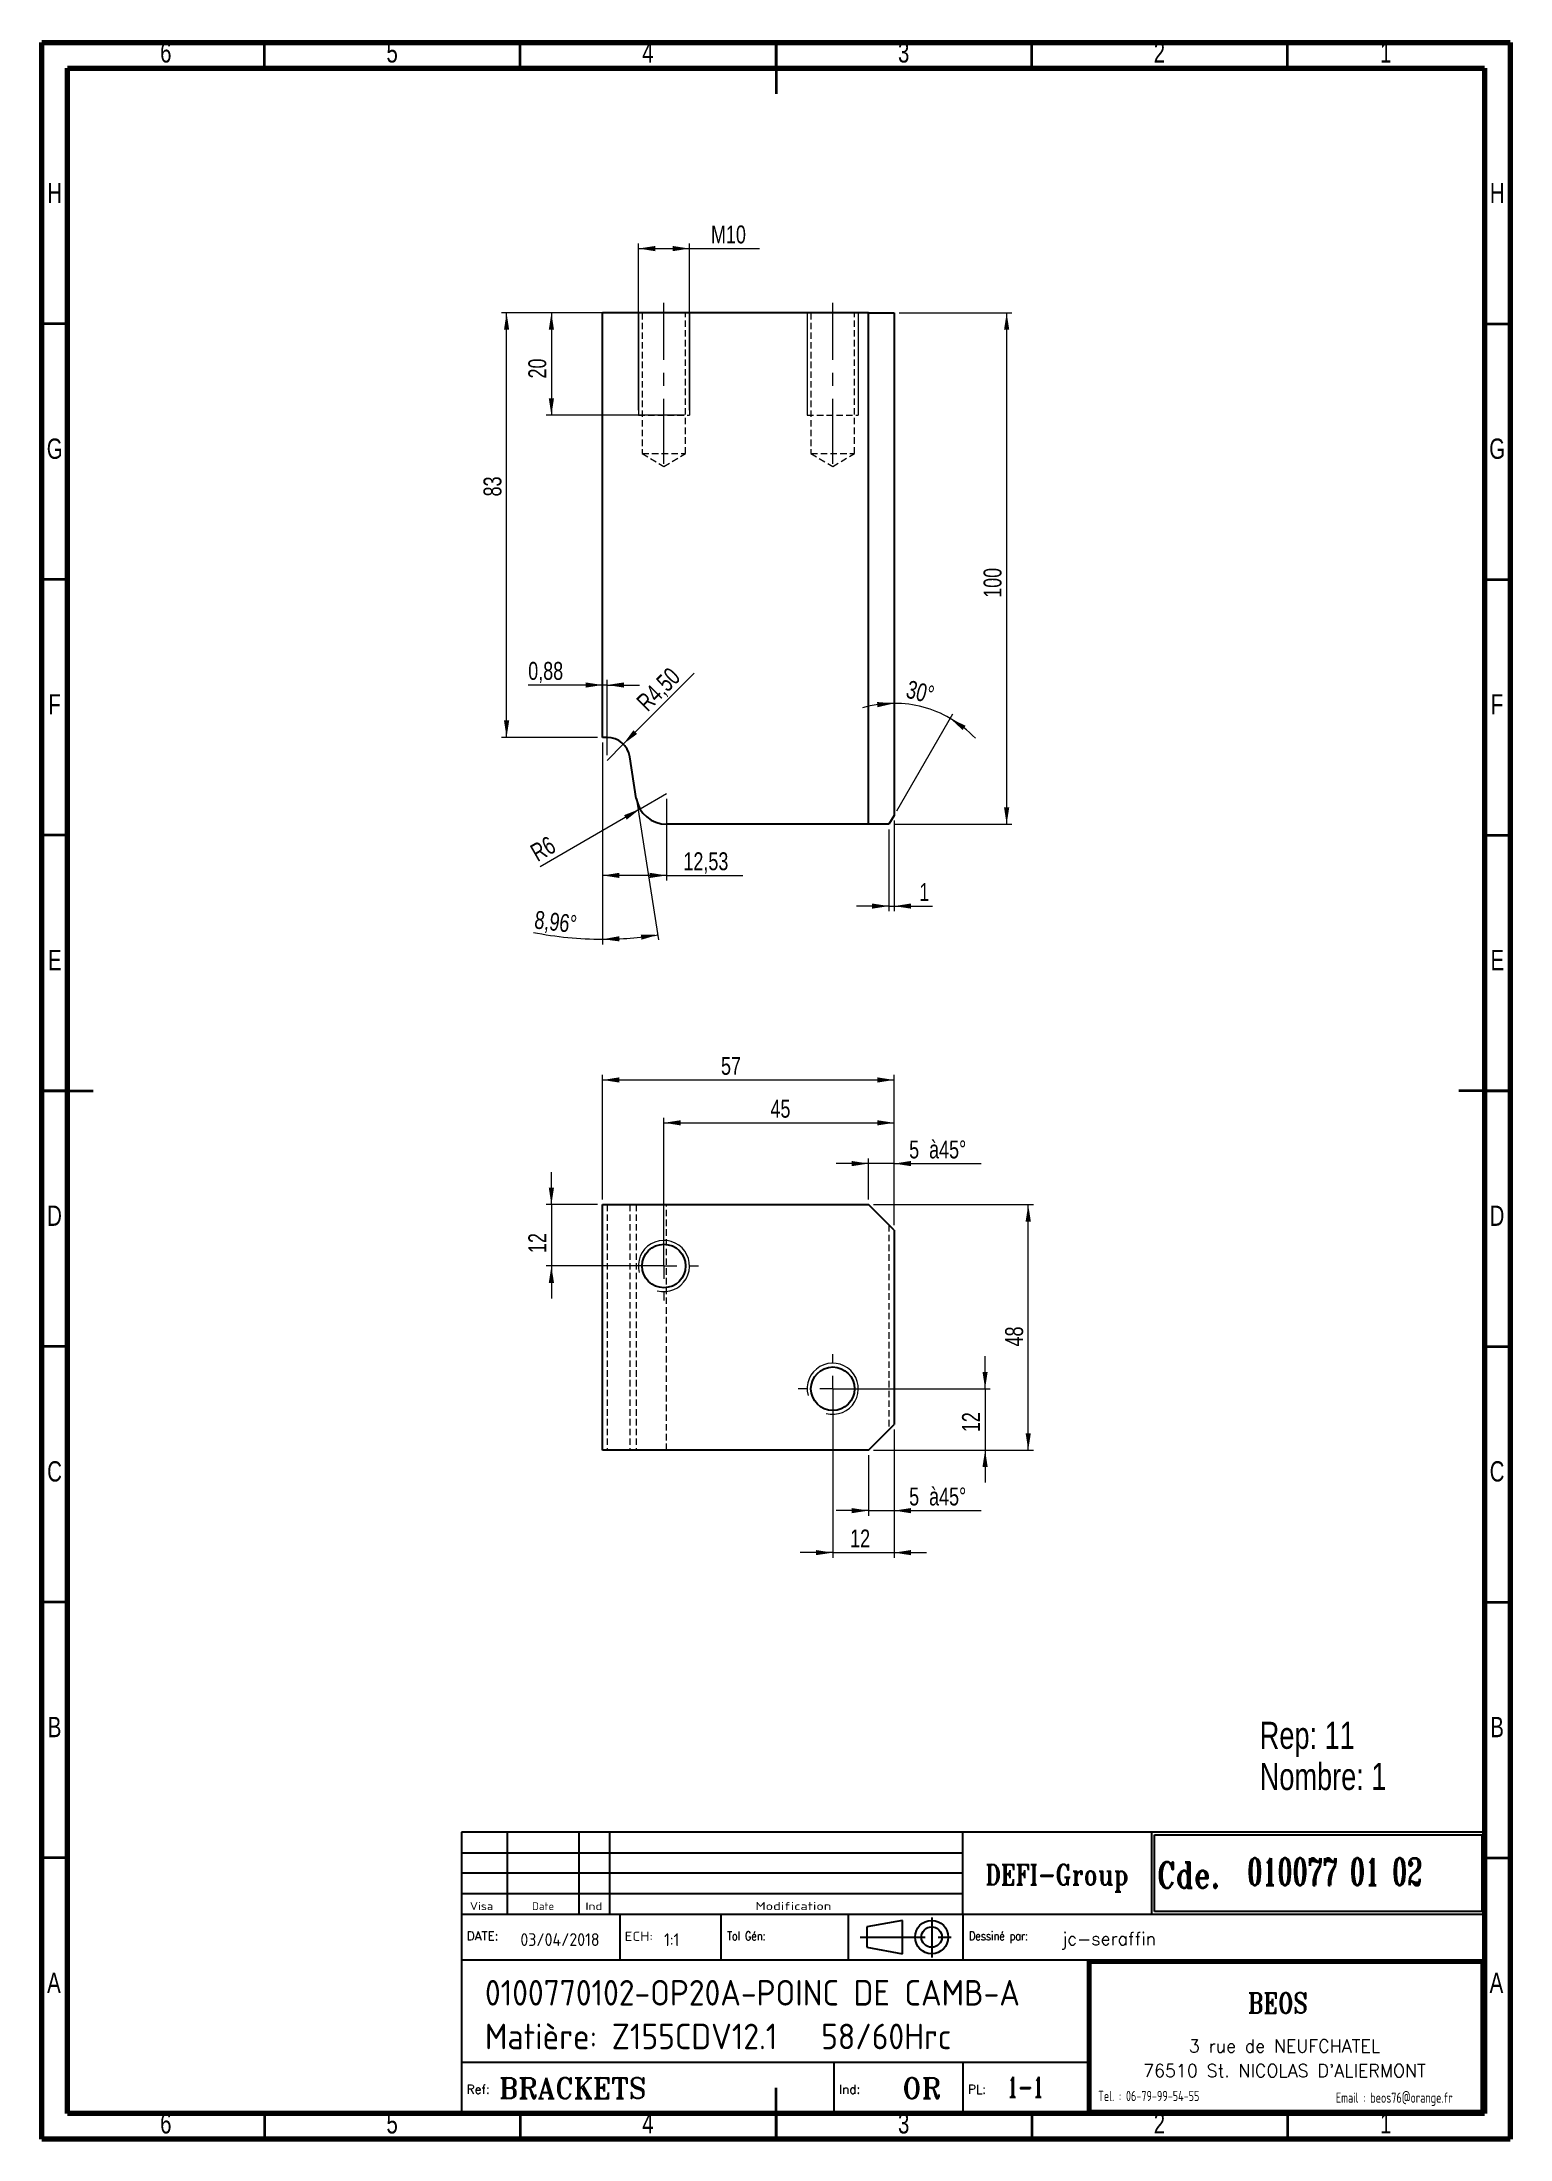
# Model space of a CAD drawing. Header units: millimetres. Extents: x 5 to 292, y 5 to 415.
import ezdxf

# ---------------------------------------------------------------- set-up
doc = ezdxf.new("R2010")
doc.units = ezdxf.units.MM
doc.linetypes.add('CENTERX2', pattern=[20.32, 12.7, -2.54, 2.54, -2.54])
doc.linetypes.add('HIDDEN', pattern=[1.905, 1.27, -0.635])
doc.layers.add('DIMENSIONS', color=176, linetype='Continuous')
doc.styles.add('SLDTEXTSTYLE0', font='TXT', dxfattribs={"width": 0.75})
doc.styles.add('SLDTEXTSTYLE1', font='ISOCP')
doc.styles.add('SLDTEXTSTYLE10', font='ISOCP', dxfattribs={"width": 1.147311})
doc.styles.add('SLDTEXTSTYLE11', font='ISOCP', dxfattribs={"width": 1.385904})
doc.styles.add('SLDTEXTSTYLE12', font='ISOCP', dxfattribs={"width": 1.246461})
doc.styles.add('SLDTEXTSTYLE13', font='ROMAND')
doc.styles.add('SLDTEXTSTYLE2', font='ROMANT', dxfattribs={"width": 0.8})
doc.styles.add('SLDTEXTSTYLE3', font='ISOCP', dxfattribs={"width": 0.8})
doc.styles.add('SLDTEXTSTYLE4', font='ROMANS', dxfattribs={"width": 0.8})
doc.styles.add('SLDTEXTSTYLE5', font='ROMANT')
doc.styles.add('SLDTEXTSTYLE6', font='ROMANS')
doc.styles.add('SLDTEXTSTYLE7', font='ROMANT', dxfattribs={"width": 0.65})
doc.styles.add('SLDTEXTSTYLE8', font='ISOCP', dxfattribs={"width": 1.446157})
doc.styles.add('SLDTEXTSTYLE9', font='ISOCP', dxfattribs={"width": 1.294402})
doc.dimstyles.new('SLDDIMSTYLE0', dxfattribs={"dimtxt": 3.5, "dimasz": 3.302, "dimexe": 0, "dimexo": 0.0625, "dimgap": 0.875, "dimtad": 1, "dimrnd": 1e-09, "dimzin": 12, "dimdsep": 46, "dimtxsty": 'SLDTEXTSTYLE0', "dimsah": 1, "dimcen": 0.09, "dimadec": 0, "dimazin": 3, "dimtfac": 1, "dimtofl": 0, "dimtmove": 0, "dimatfit": 3, "dimfxl": 1, "dimfrac": 2, "dimtolj": 1, "dimtzin": 12, "dimarcsym": 0})
doc.dimstyles.new('SLDDIMSTYLE1', dxfattribs={"dimtxt": 3.5, "dimasz": 3.302, "dimexe": 0, "dimexo": 0.0625, "dimgap": 0.875, "dimtad": 1, "dimrnd": 1e-09, "dimzin": 12, "dimdsep": 46, "dimtxsty": 'SLDTEXTSTYLE0', "dimsah": 1, "dimcen": 0.09, "dimadec": 0, "dimazin": 3, "dimtfac": 1, "dimtmove": 0, "dimatfit": 0, "dimfxl": 1, "dimfrac": 2, "dimtolj": 1, "dimtzin": 12, "dimarcsym": 0})
doc.dimstyles.new('SLDDIMSTYLE2', dxfattribs={"dimtxt": 3.5, "dimasz": 3.302, "dimexe": 0, "dimexo": 0.0625, "dimgap": 0.875, "dimtad": 1, "dimrnd": 1e-09, "dimzin": 12, "dimdsep": 46, "dimtxsty": 'SLDTEXTSTYLE0', "dimsah": 1, "dimcen": 0, "dimadec": 0, "dimazin": 3, "dimtfac": 1, "dimtofl": 0, "dimtmove": 0, "dimatfit": 3, "dimfxl": 1, "dimfrac": 2, "dimtolj": 1, "dimtzin": 12, "dimarcsym": 0})
doc.dimstyles.new('SLDDIMSTYLE3', dxfattribs={"dimtxt": 3.5, "dimasz": 3.302, "dimexe": 0, "dimexo": 0.0625, "dimgap": 0.875, "dimtad": 1, "dimdec": 4, "dimzin": 12, "dimdsep": 46, "dimtxsty": 'SLDTEXTSTYLE0', "dimsah": 1, "dimcen": 0.09, "dimazin": 3, "dimtfac": 1, "dimtofl": 0, "dimtmove": 0, "dimatfit": 3, "dimfxl": 1, "dimfrac": 2, "dimtolj": 1, "dimtzin": 12, "dimarcsym": 0})
doc.dimstyles.new('SLDDIMSTYLE4', dxfattribs={"dimtxt": 3.5, "dimasz": 3.302, "dimexe": 0, "dimexo": 0.0625, "dimgap": 0.875, "dimtad": 1, "dimrnd": 1e-09, "dimdsep": 46, "dimtxsty": 'SLDTEXTSTYLE0', "dimsah": 1, "dimcen": 0.09, "dimadec": 0, "dimazin": 2, "dimtfac": 1, "dimtmove": 0, "dimatfit": 0, "dimfxl": 1, "dimfrac": 2, "dimtolj": 1, "dimtzin": 12, "dimarcsym": 0})

# ---------------------------------------------------------------- blocks, each defined once
blk = doc.blocks.new('SW_NOTE_0')
at = {"color": 0, "linetype": 'Continuous', "lineweight": 0, "char_height": 5.292, "attachment_point": 1, "style": 'SLDTEXTSTYLE0'}
for s, insert in [('Rep: 11', (0, 6.82)), ('Nombre: 1', (0, -1.23))]:
    blk.add_mtext(s, dxfattribs=dict(at, insert=insert))
blk = doc.blocks.new('_D')
at = {"color": 7, "linetype": 'Continuous', "lineweight": 18}
for p, q in [((121.59, 343.12), (121.59, 375.71)), ((121.59, 374.71), (131.59, 374.71)), ((131.59, 343.12), (131.59, 375.71)), ((131.59, 374.71), (145.25, 374.71))]:
    blk.add_line(p, q, dxfattribs=at)
for points in [[(121.59, 374.71), (124.89, 374.2), (124.89, 375.22)], [(131.59, 374.71), (128.29, 375.22), (128.29, 374.2)]]:
    blk.add_solid(points, dxfattribs=at)
at = {"color": 7, "linetype": 'Continuous', "lineweight": 18, "insert": (135.79, 379.22), "char_height": 3.5, "attachment_point": 1, "style": 'SLDTEXTSTYLE0'}
blk.add_mtext('M10', dxfattribs=at)
blk = doc.blocks.new('_D_1')
at = {"color": 7, "linetype": 'Continuous', "lineweight": 18}
for p, q in [((130.59, 362.12), (103.59, 362.12)), ((104.59, 362.12), (104.59, 342.12)), ((130.59, 342.12), (103.59, 342.12))]:
    blk.add_line(p, q, dxfattribs=at)
for points in [[(104.59, 362.12), (104.08, 358.82), (105.1, 358.82)], [(104.59, 342.12), (105.1, 345.43), (104.08, 345.43)]]:
    blk.add_solid(points, dxfattribs=at)
at = {"color": 7, "linetype": 'Continuous', "lineweight": 18, "insert": (100.08, 349.3), "char_height": 3.5, "attachment_point": 1, "rotation": 90, "style": 'SLDTEXTSTYLE0'}
blk.add_mtext('20', dxfattribs=at)
blk = doc.blocks.new('_D_2')
at = {"color": 7, "linetype": 'Continuous', "lineweight": 18}
for p, q in [((113.59, 362.12), (94.83, 362.12)), ((95.83, 279.12), (95.83, 362.12)), ((113.59, 279.12), (94.83, 279.12))]:
    blk.add_line(p, q, dxfattribs=at)
for points in [[(95.83, 362.12), (95.32, 358.82), (96.34, 358.82)], [(95.83, 279.12), (96.34, 282.43), (95.32, 282.43)]]:
    blk.add_solid(points, dxfattribs=at)
at = {"color": 7, "linetype": 'Continuous', "lineweight": 18, "insert": (91.32, 326.24), "char_height": 3.5, "attachment_point": 1, "rotation": 90, "style": 'SLDTEXTSTYLE0'}
blk.add_mtext('83', dxfattribs=at)
blk = doc.blocks.new('_D_3')
at = {"color": 7, "linetype": 'Continuous', "lineweight": 18}
for q in [(132.53, 291.68), (115.47, 274.62)]:
    blk.add_line((118.65, 277.81), q, dxfattribs=at)
blk.add_solid([(118.65, 277.81), (121.34, 279.78), (120.62, 280.5)], dxfattribs=at)
at = {"color": 7, "linetype": 'Continuous', "lineweight": 18, "insert": (120.95, 286.45), "char_height": 3.5, "attachment_point": 1, "rotation": 45, "style": 'SLDTEXTSTYLE0'}
blk.add_mtext('R4,50', dxfattribs=at)
blk = doc.blocks.new('_D_4')
at = {"color": 7, "linetype": 'Continuous', "lineweight": 18}
for p, q in [((114.59, 278.12), (114.59, 238.64)), ((121.35, 266.2), (125.56, 239.5))]:
    blk.add_line(p, q, dxfattribs=at)
for start, end in [(258.7662, 270), (270, 278.9601)]:
    blk.add_arc((114.59, 309.09), 69.44, start, end, dxfattribs=at)
for points in [[(114.59, 239.64), (117.9, 239.22), (117.88, 240.23)], [(125.4, 240.49), (122.06, 240.56), (122.2, 239.55)]]:
    blk.add_solid(points, dxfattribs=at)
at = {"color": 7, "linetype": 'Continuous', "lineweight": 18, "insert": (101.55, 245.25), "char_height": 3.5, "attachment_point": 1, "rotation": 353.2611, "style": 'SLDTEXTSTYLE0'}
blk.add_mtext('8,96°', dxfattribs=at)
blk = doc.blocks.new('_D_5')
at = {"color": 7, "linetype": 'Continuous', "lineweight": 18}
for q in [(127.12, 268.12), (102.37, 253.83)]:
    blk.add_line((121.92, 265.12), q, dxfattribs=at)
blk.add_solid([(121.92, 265.12), (118.81, 263.91), (119.32, 263.03)], dxfattribs=at)
at = {"color": 7, "linetype": 'Continuous', "lineweight": 18, "insert": (100.12, 257.73), "char_height": 3.5, "attachment_point": 1, "rotation": 30, "style": 'SLDTEXTSTYLE0'}
blk.add_mtext('R6', dxfattribs=at)
blk = doc.blocks.new('_D_6')
at = {"color": 7, "linetype": 'Continuous', "lineweight": 18}
for p, q in [((171.59, 262.86), (171.59, 245.12)), ((170.59, 261.12), (170.59, 245.12)), ((170.59, 246.12), (164.24, 246.12)), ((170.59, 246.12), (171.59, 246.12)), ((171.59, 246.12), (179.11, 246.12))]:
    blk.add_line(p, q, dxfattribs=at)
for points in [[(170.59, 246.12), (167.29, 246.63), (167.29, 245.62)], [(171.59, 246.12), (174.89, 245.62), (174.89, 246.63)]]:
    blk.add_solid(points, dxfattribs=at)
at = {"color": 7, "linetype": 'Continuous', "lineweight": 18, "insert": (176.53, 250.64), "char_height": 3.5, "attachment_point": 1, "style": 'SLDTEXTSTYLE0'}
blk.add_mtext('1', dxfattribs=at)
blk = doc.blocks.new('_D_7')
at = {"color": 7, "linetype": 'Continuous', "lineweight": 18}
blk.add_line((172.09, 264.72), (183.04, 283.7), dxfattribs=at)
for start, end in [(90, 106.4578), (60, 90), (43.5422, 60)]:
    blk.add_arc((171.59, 263.86), 21.91, start, end, dxfattribs=at)
for points in [[(171.59, 285.77), (168.26, 286.03), (168.33, 285.01)], [(182.54, 282.83), (184.99, 280.55), (185.56, 281.39)]]:
    blk.add_solid(points, dxfattribs=at)
at = {"color": 7, "linetype": 'Continuous', "lineweight": 18, "insert": (174.56, 290.34), "char_height": 3.5, "attachment_point": 1, "rotation": 346.0007, "style": 'SLDTEXTSTYLE0'}
blk.add_mtext('30°', dxfattribs=at)
blk = doc.blocks.new('_D_8')
at = {"color": 7, "linetype": 'Continuous', "lineweight": 18}
for p, q in [((172.59, 362.12), (194.59, 362.12)), ((193.59, 362.12), (193.59, 262.12)), ((171.59, 262.12), (194.59, 262.12))]:
    blk.add_line(p, q, dxfattribs=at)
for points in [[(193.59, 362.12), (193.08, 358.82), (194.1, 358.82)], [(193.59, 262.12), (194.1, 265.43), (193.08, 265.43)]]:
    blk.add_solid(points, dxfattribs=at)
at = {"color": 7, "linetype": 'Continuous', "lineweight": 18, "insert": (189.08, 306.41), "char_height": 3.5, "attachment_point": 1, "rotation": 90, "style": 'SLDTEXTSTYLE0'}
blk.add_mtext('100', dxfattribs=at)
blk = doc.blocks.new('_D_9')
at = {"color": 7, "linetype": 'Continuous', "lineweight": 18}
for p, q in [((114.59, 289.36), (100.06, 289.36)), ((115.47, 289.36), (114.59, 289.36)), ((115.47, 275.62), (115.47, 290.36)), ((115.47, 289.36), (121.82, 289.36))]:
    blk.add_line(p, q, dxfattribs=at)
for points in [[(114.59, 289.36), (111.29, 289.86), (111.29, 288.85)], [(115.47, 289.36), (118.77, 288.85), (118.77, 289.86)]]:
    blk.add_solid(points, dxfattribs=at)
at = {"color": 7, "linetype": 'Continuous', "lineweight": 18, "insert": (100.06, 293.87), "char_height": 3.5, "attachment_point": 1, "style": 'SLDTEXTSTYLE0'}
blk.add_mtext('0,88', dxfattribs=at)
blk = doc.blocks.new('_D_10')
at = {"color": 7, "linetype": 'Continuous', "lineweight": 18}
for p, q in [((114.59, 278.12), (114.59, 251.12)), ((127.12, 267.12), (127.12, 251.12)), ((127.12, 252.12), (114.59, 252.12)), ((127.12, 252.12), (142.04, 252.12))]:
    blk.add_line(p, q, dxfattribs=at)
for points in [[(114.59, 252.12), (117.89, 251.62), (117.89, 252.63)], [(127.12, 252.12), (123.82, 252.63), (123.82, 251.62)]]:
    blk.add_solid(points, dxfattribs=at)
at = {"color": 7, "linetype": 'Continuous', "lineweight": 18, "insert": (130.4, 256.64), "char_height": 3.5, "attachment_point": 1, "style": 'SLDTEXTSTYLE0'}
blk.add_mtext('12,53', dxfattribs=at)
blk = doc.blocks.new('_D_11')
at = {"color": 7, "linetype": 'Continuous', "lineweight": 18}
for p, q in [((126.59, 176.74), (126.59, 204.74)), ((126.59, 203.74), (171.59, 203.74)), ((171.59, 183.74), (171.59, 204.74))]:
    blk.add_line(p, q, dxfattribs=at)
for points in [[(126.59, 203.74), (129.89, 203.23), (129.89, 204.25)], [(171.59, 203.74), (168.29, 204.25), (168.29, 203.23)]]:
    blk.add_solid(points, dxfattribs=at)
at = {"color": 7, "linetype": 'Continuous', "lineweight": 18, "insert": (147.41, 208.25), "char_height": 3.5, "attachment_point": 1, "style": 'SLDTEXTSTYLE0'}
blk.add_mtext('45', dxfattribs=at)
blk = doc.blocks.new('_D_12')
at = {"color": 7, "linetype": 'Continuous', "lineweight": 18}
for p, q in [((159.59, 150.74), (159.59, 118.68)), ((171.59, 143.74), (171.59, 118.68)), ((159.59, 119.68), (153.24, 119.68)), ((159.59, 119.68), (171.59, 119.68)), ((171.59, 119.68), (177.94, 119.68))]:
    blk.add_line(p, q, dxfattribs=at)
for points in [[(159.59, 119.68), (156.29, 120.19), (156.29, 119.18)], [(171.59, 119.68), (174.89, 119.18), (174.89, 120.19)]]:
    blk.add_solid(points, dxfattribs=at)
at = {"color": 7, "linetype": 'Continuous', "lineweight": 18, "insert": (162.99, 124.2), "char_height": 3.5, "attachment_point": 1, "style": 'SLDTEXTSTYLE0'}
blk.add_mtext('12', dxfattribs=at)
blk = doc.blocks.new('_D_13')
at = {"color": 7, "linetype": 'Continuous', "lineweight": 18}
for p, q in [((167.59, 187.74), (198.81, 187.74)), ((197.81, 139.74), (197.81, 187.74)), ((167.59, 139.74), (198.81, 139.74))]:
    blk.add_line(p, q, dxfattribs=at)
for points in [[(197.81, 187.74), (197.3, 184.44), (198.32, 184.44)], [(197.81, 139.74), (198.32, 143.04), (197.3, 143.04)]]:
    blk.add_solid(points, dxfattribs=at)
at = {"color": 7, "linetype": 'Continuous', "lineweight": 18, "insert": (193.3, 160), "char_height": 3.5, "attachment_point": 1, "rotation": 90, "style": 'SLDTEXTSTYLE0'}
blk.add_mtext('48', dxfattribs=at)
blk = doc.blocks.new('_D_14')
at = {"color": 7, "linetype": 'Continuous', "lineweight": 18}
for p, q in [((189.38, 151.74), (189.38, 158.09)), ((160.59, 151.74), (190.38, 151.74)), ((189.38, 151.74), (189.38, 139.74)), ((167.59, 139.74), (190.38, 139.74)), ((189.38, 139.74), (189.38, 133.39))]:
    blk.add_line(p, q, dxfattribs=at)
for points in [[(189.38, 151.74), (189.88, 155.04), (188.87, 155.04)], [(189.38, 139.74), (188.87, 136.44), (189.88, 136.44)]]:
    blk.add_solid(points, dxfattribs=at)
at = {"color": 7, "linetype": 'Continuous', "lineweight": 18, "insert": (184.87, 143.24), "char_height": 3.5, "attachment_point": 1, "rotation": 90, "style": 'SLDTEXTSTYLE0'}
blk.add_mtext('12', dxfattribs=at)
blk = doc.blocks.new('_D_15')
at = {"color": 7, "linetype": 'Continuous', "lineweight": 18}
for p, q in [((104.59, 187.74), (104.59, 194.09)), ((113.59, 187.74), (103.59, 187.74)), ((104.59, 187.74), (104.59, 175.74)), ((125.59, 175.74), (103.59, 175.74)), ((104.59, 175.74), (104.59, 169.39))]:
    blk.add_line(p, q, dxfattribs=at)
for points in [[(104.59, 187.74), (105.1, 191.04), (104.08, 191.04)], [(104.59, 175.74), (104.08, 172.44), (105.1, 172.44)]]:
    blk.add_solid(points, dxfattribs=at)
at = {"color": 7, "linetype": 'Continuous', "lineweight": 18, "insert": (100.08, 178.27), "char_height": 3.5, "attachment_point": 1, "rotation": 90, "style": 'SLDTEXTSTYLE0'}
blk.add_mtext('12', dxfattribs=at)
blk = doc.blocks.new('_D_16')
at = {"color": 7, "linetype": 'Continuous', "lineweight": 18}
for p, q in [((166.59, 195.77), (160.24, 195.77)), ((166.59, 188.74), (166.59, 196.77)), ((171.59, 195.77), (166.59, 195.77)), ((171.59, 183.74), (171.59, 196.77)), ((171.59, 195.77), (188.64, 195.77))]:
    blk.add_line(p, q, dxfattribs=at)
for points in [[(166.59, 195.77), (163.29, 196.28), (163.29, 195.26)], [(171.59, 195.77), (174.89, 195.26), (174.89, 196.28)]]:
    blk.add_solid(points, dxfattribs=at)
at = {"color": 7, "linetype": 'Continuous', "lineweight": 18, "char_height": 3.5, "attachment_point": 1, "style": 'SLDTEXTSTYLE0'}
for s, insert in [('5', (174.53, 200.28)), ('à45°', (178.43, 200.28))]:
    blk.add_mtext(s, dxfattribs=dict(at, insert=insert))
blk = doc.blocks.new('_D_17')
at = {"color": 7, "linetype": 'Continuous', "lineweight": 18}
for p, q in [((171.59, 143.74), (171.59, 126.9)), ((166.59, 138.74), (166.59, 126.9)), ((166.59, 127.9), (160.24, 127.9)), ((166.59, 127.9), (171.59, 127.9)), ((171.59, 127.9), (188.64, 127.9))]:
    blk.add_line(p, q, dxfattribs=at)
for points in [[(166.59, 127.9), (163.29, 128.4), (163.29, 127.39)], [(171.59, 127.9), (174.89, 127.39), (174.89, 128.4)]]:
    blk.add_solid(points, dxfattribs=at)
at = {"color": 7, "linetype": 'Continuous', "lineweight": 18, "char_height": 3.5, "attachment_point": 1, "style": 'SLDTEXTSTYLE0'}
for s, insert in [('5', (174.53, 132.41)), ('à45°', (178.43, 132.41))]:
    blk.add_mtext(s, dxfattribs=dict(at, insert=insert))
blk = doc.blocks.new('_D_18')
at = {"color": 7, "linetype": 'Continuous', "lineweight": 18}
for p, q in [((114.59, 188.74), (114.59, 213.12)), ((114.59, 212.12), (171.59, 212.12)), ((171.59, 183.74), (171.59, 213.12))]:
    blk.add_line(p, q, dxfattribs=at)
for points in [[(114.59, 212.12), (117.89, 211.61), (117.89, 212.63)], [(171.59, 212.12), (168.29, 212.63), (168.29, 211.61)]]:
    blk.add_solid(points, dxfattribs=at)
at = {"color": 7, "linetype": 'Continuous', "lineweight": 18, "insert": (137.75, 216.63), "char_height": 3.5, "attachment_point": 1, "style": 'SLDTEXTSTYLE0'}
blk.add_mtext('57', dxfattribs=at)
blk = doc.blocks.new('SW_CENTERMARKSYMBOL_0')
at = {"color": 0, "linetype": 'Continuous', "lineweight": 0}
for p, q in [((0, 5), (0, 6.75)), ((-5, 0), (-6.75, 0)), ((0, 0), (-2.5, 0)), ((0, 0), (0, 2.5)), ((0, 0), (0, -2.5)), ((0, 0), (2.5, 0)), ((5, 0), (6.75, 0)), ((0, -5), (0, -6.75))]:
    blk.add_line(p, q, dxfattribs=at)
blk = doc.blocks.new('SW_CENTERMARKSYMBOL_1')
at = {"color": 0, "linetype": 'Continuous', "lineweight": 0}
for p, q in [((0, 5), (0, 6.75)), ((-5, 0), (-6.75, 0)), ((0, 0), (-2.5, 0)), ((0, 0), (0, 2.5)), ((0, 0), (0, -2.5)), ((0, 0), (2.5, 0)), ((5, 0), (6.75, 0)), ((0, -5), (0, -6.75))]:
    blk.add_line(p, q, dxfattribs=at)

msp = doc.modelspace()

# ---------------------------------------------------------------- linework, layer by layer
at = {"color": 7, "linetype": 'Continuous', "lineweight": 70}
for p, q in [((5, 5), (5, 415)), ((5, 415), (292, 415)), ((292, 415), (292, 5)), ((10, 10), (10, 410)), ((10, 410), (287, 410)), ((287, 410), (287, 10)), ((287, 10), (10, 10)), ((292, 5), (5, 5))]:
    msp.add_line(p, q, dxfattribs=at)
at = {"color": 7, "linetype": 'Continuous', "lineweight": 35}
for p, q in [((48.5, 410), (48.5, 415)), ((98.5, 410), (98.5, 415)), ((148.5, 415.001), (148.5, 404.999)), ((148.5, 410), (148.5, 415)), ((198.5, 410), (198.5, 415)), ((248.5, 410), (248.5, 415)), ((10, 360), (5, 360)), ((287, 360), (292, 360)), ((10, 310), (5, 310)), ((287, 310), (292, 310)), ((10, 260), (5, 260)), ((287, 260), (292, 260)), ((4.999, 210), (15.001, 210)), ((10, 210), (5, 210)), ((292.001, 210), (281.999, 210)), ((287, 210), (292, 210)), ((10, 160), (5, 160)), ((287, 160), (292, 160)), ((10, 110), (5, 110)), ((287, 110), (292, 110)), ((10, 60), (5, 60)), ((287, 60), (292, 60)), ((148.5, 4.999), (148.5, 15.001)), ((48.5, 10), (48.5, 5)), ((98.5, 10), (98.5, 5)), ((148.5, 10), (148.5, 5)), ((198.5, 10), (198.5, 5)), ((248.5, 10), (248.5, 5))]:
    msp.add_line(p, q, dxfattribs=at)
at = {"color": 7, "linetype": 'Continuous', "lineweight": 25}
for p, q in [((166.58826, 362.12469), (114.58826, 362.12469)), ((114.58826, 279.12469), (114.58826, 362.12469)), ((166.58826, 262.12469), (166.58826, 362.12469)), ((166.58826, 362.12469), (171.58826, 362.12469)), ((171.58826, 362.12469), (171.58826, 263.85675)), ((115.46641, 279.12469), (114.58826, 279.12469)), ((121.19419, 267.19022), (119.9115, 275.32555)), ((171.58826, 263.85675), (170.58826, 262.12469)), ((166.58826, 262.12469), (127.12098, 262.12469)), ((170.58826, 262.12469), (166.58826, 262.12469)), ((114.58826, 187.73839), (166.58826, 187.73839)), ((114.58826, 139.73839), (114.58826, 187.73839)), ((171.58826, 182.73839), (166.58826, 187.73839)), ((171.58826, 182.73839), (171.58826, 144.73839)), ((166.58826, 139.73839), (171.58826, 144.73839)), ((166.58826, 139.73839), (114.58826, 139.73839))]:
    msp.add_line(p, q, dxfattribs=at)
at = {"color": 7, "linetype": 'Continuous', "lineweight": 18}
for p, q in [((121.58826, 362.12469), (121.58826, 342.12469)), ((131.58826, 362.12469), (131.58826, 342.12469)), ((154.58826, 362.12469), (154.58826, 342.12469)), ((164.58826, 362.12469), (164.58826, 342.12469))]:
    msp.add_line(p, q, dxfattribs=at)
at = {"color": 7, "linetype": 'HIDDEN', "lineweight": 18}
for p, q in [((122.33826, 362.12469), (122.33826, 334.62469)), ((130.83826, 334.62469), (130.83826, 362.12469)), ((155.33826, 362.12469), (155.33826, 334.62469)), ((163.83826, 334.62469), (163.83826, 362.12469)), ((121.58826, 342.12469), (131.58826, 342.12469)), ((154.58826, 342.12469), (164.58826, 342.12469)), ((122.33826, 334.62469), (130.83826, 334.62469)), ((122.33826, 334.62469), (126.58826, 332.07104)), ((126.58826, 332.07104), (130.83826, 334.62469)), ((155.33826, 334.62469), (163.83826, 334.62469)), ((155.33826, 334.62469), (159.58826, 332.07104)), ((159.58826, 332.07104), (163.83826, 334.62469)), ((115.46641, 187.73839), (115.46641, 139.73839)), ((119.9115, 187.73839), (119.9115, 139.73839)), ((121.19419, 187.73839), (121.19419, 139.73839)), ((127.12098, 139.73839), (127.12098, 187.73839)), ((170.58826, 183.73839), (170.58826, 143.73839))]:
    msp.add_line(p, q, dxfattribs=at)
at = {"color": 7, "linetype": 'CENTERX2', "lineweight": 18}
for p, q in [((126.58826, 332.62469), (126.58826, 364.12469)), ((159.58826, 332.62469), (159.58826, 364.12469))]:
    msp.add_line(p, q, dxfattribs=at)
at = {"color": 7, "linetype": 'Continuous', "lineweight": 25}
for centre in [(126.58826, 175.73839), (159.58826, 151.73839)]:
    msp.add_circle(centre, 4.25, dxfattribs=at)
for centre, radius, start, end in [((115.46641, 274.62469), 4.5, 8.9600675, 90), ((127.12098, 268.12469), 6, 188.9600675, 270)]:
    msp.add_arc(centre, radius, start, end, dxfattribs=at)
at = {"color": 7, "linetype": 'Continuous', "lineweight": 18}
for centre in [(126.58826, 175.73839), (159.58826, 151.73839)]:
    msp.add_arc(centre, 5, 255, 195, dxfattribs=at)
at = {"layer": 'DIMENSIONS', "color": 3}
for p, q in [((185, 65), (87, 65)), ((96, 49), (96, 65)), ((110, 49), (110, 65)), ((116, 49), (116, 65)), ((87, 61), (185, 61)), ((185, 57), (87, 57)), ((87, 53), (185, 53))]:
    msp.add_line(p, q, dxfattribs=at)
at = {"layer": 'DIMENSIONS', "color": 6}
for p, q in [((87, 65), (87, 10)), ((287, 10), (287, 65)), ((287, 40), (209.38409, 40)), ((209.38409, 40), (209.38409, 10)), ((286.8, 39.8), (209.58409, 39.8)), ((209.58409, 39.8), (209.58409, 10.2)), ((286.6, 39.6), (209.78409, 39.6)), ((209.78409, 39.6), (209.78409, 10.4)), ((286.4, 39.4), (209.98409, 39.4)), ((209.98409, 39.4), (209.98409, 10.6)), ((286.4, 10.6), (286.4, 39.4)), ((286.6, 10.4), (286.6, 39.6)), ((286.8, 10.2), (286.8, 39.8)), ((87, 10), (287, 10)), ((209.58409, 10.2), (286.8, 10.2)), ((209.78409, 10.4), (286.6, 10.4)), ((209.98409, 10.6), (286.4, 10.6))]:
    msp.add_line(p, q, dxfattribs=at)
at = {"layer": 'DIMENSIONS', "color": 1}
for p, q in [((287, 65), (185, 65)), ((185, 49), (185, 65)), ((222, 49), (222, 65)), ((222.5, 49.5), (222.5, 64.5)), ((222.5, 64.5), (286.5, 64.5)), ((286.5, 64.5), (286.5, 49.5)), ((286.5, 49.5), (222.5, 49.5)), ((87, 49), (287, 49)), ((118, 49), (118, 40)), ((137.73069, 49), (137.73069, 40)), ((162.62034, 49), (162.62034, 40)), ((185, 49), (185, 40)), ((209.38409, 40), (87, 40)), ((209.38409, 20), (87, 20)), ((159.79154, 20), (159.79154, 10)), ((185, 20), (185, 10))]:
    msp.add_line(p, q, dxfattribs=at)
at = {"layer": 'DIMENSIONS'}
for p, q in [((222.5, 49.5), (222.5, 64.5)), ((222.5, 64.5), (286.5, 64.5)), ((286.5, 64.5), (286.5, 49.5)), ((286.5, 49.5), (222.5, 49.5))]:
    msp.add_line(p, q, dxfattribs=at)
at = {"layer": 'DIMENSIONS', "color": 7}
for p, q in [((173.24368, 47.75), (166.24368, 46.5)), ((166.24368, 46.5), (166.24368, 42.5)), ((173.24368, 41.25), (173.24368, 47.75)), ((166.24368, 42.5), (173.24368, 41.25))]:
    msp.add_line(p, q, dxfattribs=at)
at = {"layer": 'DIMENSIONS', "color": 3, "linetype": 'CENTERX2'}
for p, q in [((178.93393, 48.34798), (178.93393, 40.51332)), ((164.94646, 44.5), (183.20111, 44.5))]:
    msp.add_line(p, q, dxfattribs=at)
at = {"layer": 'DIMENSIONS', "color": 7}
for radius in [3.25, 2]:
    msp.add_circle((178.93393, 44.5), radius, dxfattribs=at)

# ---------------------------------------------------------------- block references
at = {"color": 7, "linetype": 'Continuous', "lineweight": 0}
for name, p in [('SW_CENTERMARKSYMBOL_1', (126.58826, 175.73839)), ('SW_CENTERMARKSYMBOL_0', (159.58826, 151.73839)), ('SW_NOTE_0', (243.06383, 79.78307))]:
    msp.add_blockref(name, p, dxfattribs=at)

# ---------------------------------------------------------------- texts
at = {"color": 7, "linetype": 'Continuous', "lineweight": 0, "char_height": 3.96875, "attachment_point": 2, "style": 'SLDTEXTSTYLE0'}
for s, insert in [('6', (29.21004, 415.06015)), ('5', (73.46004, 415.06015)), ('4', (123.46004, 415.06015)), ('3', (173.46004, 415.06015)), ('2', (223.46004, 415.06015)), ('1', (267.71004, 415.06015)), ('H', (7.49035, 387.56015)), ('H', (289.49035, 387.56015)), ('G', (7.48668, 337.56015)), ('G', (289.48668, 337.56015)), ('F', (7.45774, 287.56015)), ('F', (289.45774, 287.56015)), ('E', (7.50781, 237.56015)), ('E', (289.50781, 237.56015)), ('D', (7.45269, 187.56015)), ('D', (289.45269, 187.56015)), ('C', (7.45866, 137.56015)), ('C', (289.45866, 137.56015)), ('B', (7.4706, 87.56015)), ('B', (289.4706, 87.56015)), ('A', (7.33969, 37.56015)), ('A', (289.33969, 37.56015)), ('6', (29.21004, 10.06015)), ('5', (73.46004, 10.06015)), ('4', (123.46004, 10.06015)), ('3', (173.46004, 10.06015)), ('2', (223.46004, 10.06015)), ('1', (267.71004, 10.06015))]:
    msp.add_mtext(s, dxfattribs=dict(at, insert=insert))
at = {"layer": 'DIMENSIONS'}
for s, insert, char_height, attachment_point, style in [('DEFI-Group', (203.4195, 58.70072), 4, 2, 'SLDTEXTSTYLE2'), ('Cde.', (223, 59.12589), 5, 1, 'SLDTEXTSTYLE2'), ('010077 01 02', (240.63671, 59.93983), 5.2916667, 1, 'SLDTEXTSTYLE7'), ('Visa', (88.6551, 51.34751), 1.567052, 1, 'SLDTEXTSTYLE12'), ('Date', (100.82407, 51.28334), 1.492431, 1, 'SLDTEXTSTYLE10'), ('Ind', (111.25446, 51.28334), 1.492431, 1, 'SLDTEXTSTYLE11'), ('Modification', (144.48919, 51.34751), 1.5670523, 1, 'SLDTEXTSTYLE8'), ('DATE:', (88.03411, 45.59841), 1.727675, 1, 'SLDTEXTSTYLE6'), ('03/04/2018', (98.53289, 45.25347), 2.5, 1, 'SLDTEXTSTYLE1'), ('ECH:', (118.91066, 45.55991), 1.814059, 1, 'SLDTEXTSTYLE9'), ('1:1', (126.61977, 45.24035), 2.5, 1, 'SLDTEXTSTYLE1'), ('Tol Gén:', (138.95157, 45.59841), 1.727675, 1, 'SLDTEXTSTYLE4'), ('Dessiné par:', (186.22087, 45.59841), 1.7276752, 1, 'SLDTEXTSTYLE4'), ('jc-seraffin', (204.35515, 45.41997), 2.5, 1, 'SLDTEXTSTYLE5'), ('0100770102-OP20A-POINC DE CAMB-A', (91.60273, 36.10658), 5, 1, 'SLDTEXTSTYLE1'), ('BEOS', (246.57079, 33.59488), 4, 2, 'SLDTEXTSTYLE2'), ('Matière: Z155CDV12.1   58/60Hrc', (91.60273, 27.56351), 5, 1, 'SLDTEXTSTYLE1'), ('3 rue de NEUFCHATEL', (247.90924, 24.44835), 2.5, 2, 'SLDTEXTSTYLE13'), ('BRACKETS', (94.33673, 16.95138), 4, 1, 'SLDTEXTSTYLE5'), ('OR', (173.19394, 16.95138), 4, 1, 'SLDTEXTSTYLE5'), ('1-1', (193.65089, 17.17305), 4, 1, 'SLDTEXTSTYLE7'), ("76510 St. NICOLAS D'ALIERMONT", (247.90254, 19.62324), 2.5, 2, 'SLDTEXTSTYLE13'), ('Ref:', (88.03411, 15.59841), 1.727675, 1, 'SLDTEXTSTYLE6'), ('Ind:', (160.82565, 15.59841), 1.727675, 1, 'SLDTEXTSTYLE6'), ('PL:', (186.03411, 15.59841), 1.727675, 1, 'SLDTEXTSTYLE6'), ('Tel. : 06-79-99-54-55', (221.36027, 14.42858), 2, 2, 'SLDTEXTSTYLE3'), ('Email : beos76@orange.fr', (269.37248, 14.0972), 2, 2, 'SLDTEXTSTYLE3')]:
    msp.add_mtext(s, dxfattribs=dict(at, insert=insert, char_height=char_height, attachment_point=attachment_point, style=style))

# ---------------------------------------------------------------- dimensions: what is measured, and where the dimension line sits
at = {"color": 7, "linetype": 'Continuous', "lineweight": 18}
for base, p1, p2, text, dimstyle, picture, middle in [((131.58826, 374.71005), (121.58826, 342.12469), (131.58826, 342.12469), 'M10', 'SLDDIMSTYLE0', '_D', (140.52357, 374.71005)), ((166.58826, 195.76773), (171.58826, 182.73839), (166.58826, 187.73839), '<> à45°', 'SLDDIMSTYLE1', '_D_16', (181.58826, 195.76773)), ((171.58826, 127.89502), (166.58826, 139.73839), (171.58826, 144.73839), '<> à45°', 'SLDDIMSTYLE1', '_D_17', (181.58826, 127.89502))]:
    dim = msp.add_linear_dim(base=base, p1=p1, p2=p2, text=text, dimstyle=dimstyle, dxfattribs=at)
    dim.commit()
    dim.dimension.update_dxf_attribs({"geometry": picture, "text_midpoint": middle, "dimtype": 160})
for base, p1, p2, dimstyle, picture, middle in [((95.82909, 362.12469), (114.58826, 279.12469), (114.58826, 362.12469), 'SLDDIMSTYLE0', '_D_2', (95.82909, 328.82689)), ((104.58826, 342.12469), (131.58826, 362.12469), (131.58826, 342.12469), 'SLDDIMSTYLE1', '_D_1', (104.58826, 351.88734)), ((193.58826, 262.12469), (171.58826, 362.12469), (170.58826, 262.12469), 'SLDDIMSTYLE0', '_D_8', (193.58826, 310.28858)), ((104.58826, 175.73839), (114.58826, 187.73839), (126.58826, 175.73839), 'SLDDIMSTYLE1', '_D_15', (104.58826, 180.8532)), ((197.81059, 187.73839), (166.58826, 139.73839), (166.58826, 187.73839), 'SLDDIMSTYLE0', '_D_13', (197.81059, 162.58708)), ((189.37687, 139.73839), (159.58826, 151.73839), (166.58826, 139.73839), 'SLDDIMSTYLE1', '_D_14', (189.37687, 145.82918))]:
    dim = msp.add_linear_dim(base=base, p1=p1, p2=p2, angle=90, dimstyle=dimstyle, dxfattribs=at)
    dim.commit()
    dim.dimension.update_dxf_attribs({"geometry": picture, "text_midpoint": middle, "dimtype": 160})
for base, line1, line2, picture, middle in [((120.01253, 239.8571), ((114.58826, 279.12469), (114.58826, 362.12469)), ((121.19419, 267.19022), (119.9115, 275.32555)), '_D_4', (106.4395, 240.12469)), ((177.25893, 285.01995), ((170.58826, 262.12469), (171.58826, 263.85675)), ((171.58826, 362.12469), (171.58826, 263.85675)), '_D_7', (176.88845, 285.11576))]:
    dim = msp.add_angular_dim_2l(base=base, line1=line1, line2=line2, dimstyle='SLDDIMSTYLE3', dxfattribs=at)
    dim.commit()
    dim.dimension.update_dxf_attribs({"geometry": picture, "text_midpoint": middle, "dimtype": 162})
for base, p1, p2, dimstyle, picture, middle in [((114.58826, 289.35642), (115.46641, 274.62469), (114.58826, 279.12469), 'SLDDIMSTYLE4', '_D_9', (104.58826, 289.35642)), ((114.58826, 252.12469), (127.12098, 268.12469), (114.58826, 279.12469), 'SLDDIMSTYLE0', '_D_10', (136.22, 252.12469)), ((171.58826, 246.12469), (170.58826, 262.12469), (171.58826, 263.85675), 'SLDDIMSTYLE1', '_D_6', (177.81969, 246.12469)), ((171.58826, 212.11822), (114.58826, 187.73839), (171.58826, 182.73839), 'SLDDIMSTYLE0', '_D_18', (140.33285, 212.11822)), ((171.58826, 203.73839), (126.58826, 175.73839), (171.58826, 182.73839), 'SLDDIMSTYLE0', '_D_11', (149.99579, 203.73839)), ((171.58826, 119.68364), (159.58826, 151.73839), (171.58826, 144.73839), 'SLDDIMSTYLE1', '_D_12', (165.58064, 119.68364))]:
    dim = msp.add_linear_dim(base=base, p1=p1, p2=p2, dimstyle=dimstyle, dxfattribs=at)
    dim.commit()
    dim.dimension.update_dxf_attribs({"geometry": picture, "text_midpoint": middle, "dimtype": 160})
for center, mpoint, picture, middle in [((115.46641, 274.62469), (118.64839, 277.80667), '_D_3', (128.4696, 287.62788)), ((127.12098, 268.12469), (121.92482, 265.12469), '_D_5', (104.58827, 255.11544))]:
    dim = msp.add_radius_dim(center=center, mpoint=mpoint, dimstyle='SLDDIMSTYLE2', dxfattribs=at)
    dim.commit()
    dim.dimension.update_dxf_attribs({"geometry": picture, "text_midpoint": middle, "dimtype": 164})

doc.saveas('drawing.dxf')
